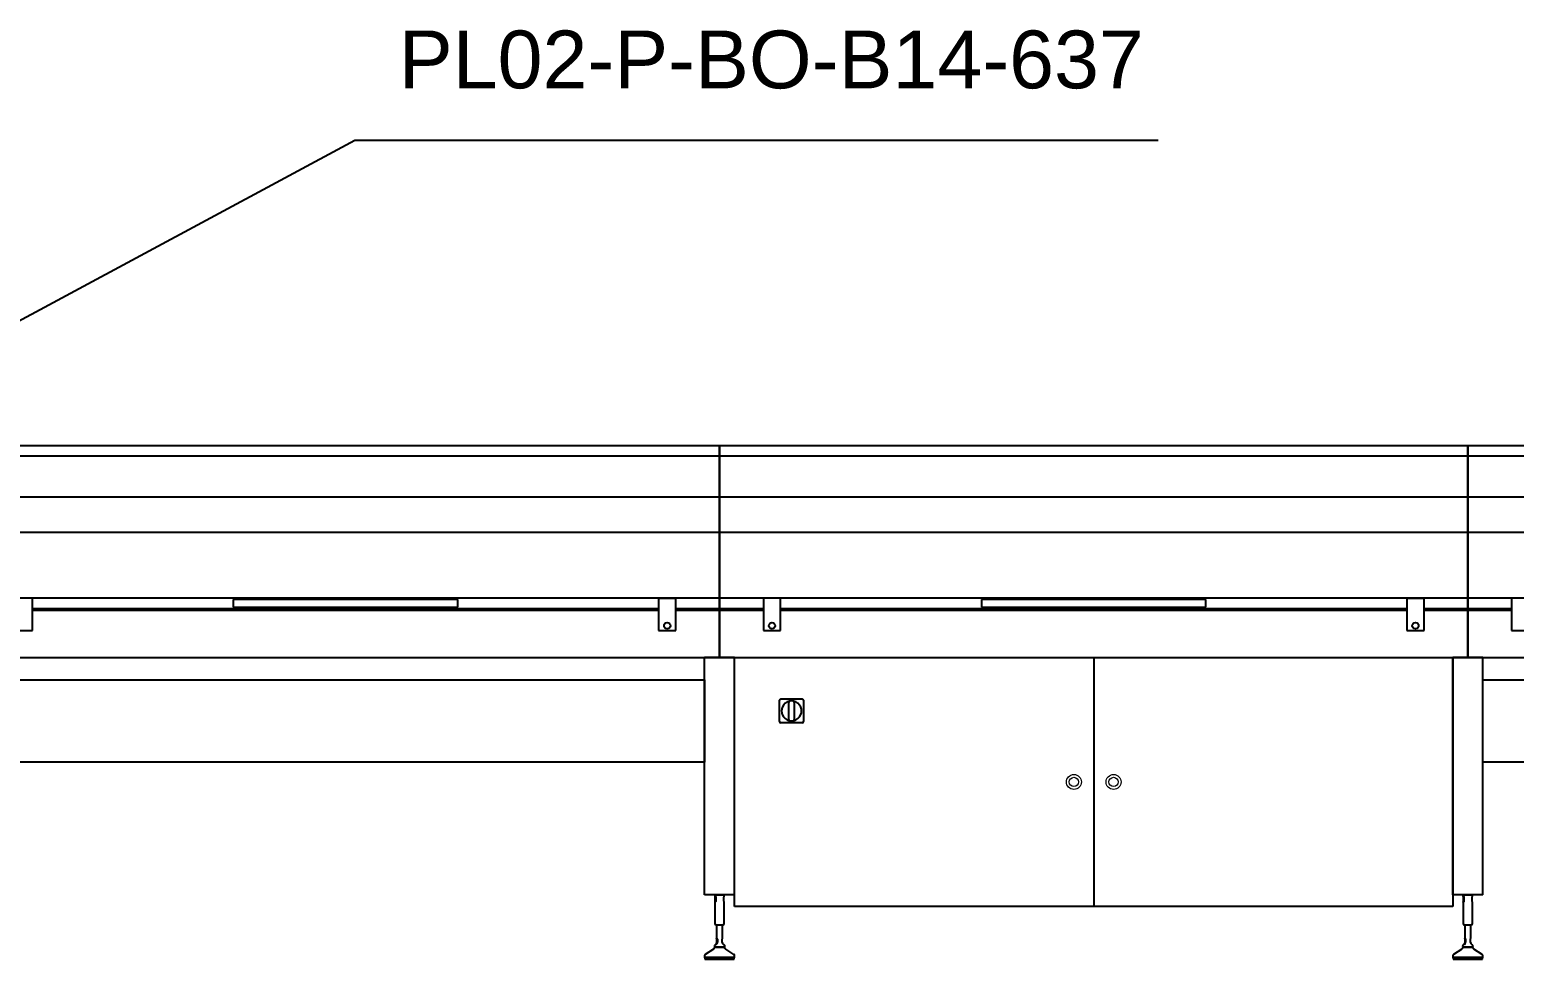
# Model space of a CAD drawing. Header units: millimetres. Extents: x 12318 to 17800, y 6541 to 10165.
# Drawn here: x 13489.8 to 13776.6, y 7271.9 to 7451.5 of the extents above; entities that cross this region are included whole.
import ezdxf

# ---------------------------------------------------------------- set-up
doc = ezdxf.new("R2010")
doc.units = ezdxf.units.MM
doc.layers.add('Equipment', color=123, linetype='Continuous')
doc.dimstyles.new('ISO-25', dxfattribs={"dimtxt": 2.5, "dimasz": 2.5, "dimexe": 1.25, "dimexo": 0.625, "dimtad": 1, "dimtxsty": 'Standard', "dimcen": 2.5, "dimadec": 0, "dimazin": 0, "dimtfac": 1, "dimtmove": 0, "dimatfit": 3, "dimfxl": 1, "dimarcsym": 0})

# ---------------------------------------------------------------- blocks, each defined once
blk = doc.blocks.new('A$Cbe2ee938')
at = {"layer": 'Equipment'}
for p, q in [((3000, 1372), (1000, 1372)), ((5000, 1372), (3000, 1372)), ((3000, 1372), (3000, 933.3)), ((3000, 933.3), (3000, 1372)), ((5000, 933.3), (5000, 1372)), ((7000, 1372), (5000, 1372)), ((5000, 1372), (5000, 933.3)), ((3000, 1344.4), (1000, 1344.4)), ((5000, 1344.4), (3000, 1344.4)), ((7000, 1344.4), (5000, 1344.4)), ((3000, 1235.4), (1000, 1235.4)), ((5000, 1235.4), (3000, 1235.4)), ((7000, 1235.4), (5000, 1235.4)), ((3000, 1140.4), (1000, 1140.4)), ((5000, 1140.4), (3000, 1140.4)), ((7000, 1140.4), (5000, 1140.4)), ((1163, 965.3), (1117, 965.3)), ((1163, 878.5), (1163, 965.3)), ((2300, 961.3), (1700, 961.3)), ((1700, 961.3), (1700, 941.3)), ((2300, 941.3), (2300, 961.3)), ((2883, 965.3), (2837, 965.3)), ((2837, 965.3), (2837, 878.5)), ((2883, 878.5), (2883, 965.3)), ((3163, 965.3), (3117, 965.3)), ((3117, 965.3), (3117, 878.5)), ((3163, 878.5), (3163, 965.3)), ((4300, 961.3), (3700, 961.3)), ((3700, 961.3), (3700, 941.3)), ((4300, 941.3), (4300, 961.3)), ((4883, 965.3), (4837, 965.3)), ((4837, 965.3), (4837, 878.5)), ((4883, 878.5), (4883, 965.3)), ((5163, 965.3), (5117, 965.3)), ((5117, 965.3), (5117, 878.5)), ((1163, 933.3), (2837, 933.3)), ((1700, 941.3), (2300, 941.3)), ((2883, 933.3), (3000, 933.3)), ((3000, 933.3), (2883, 933.3)), ((3000, 933.3), (3117, 933.3)), ((3117, 933.3), (3000, 933.3)), ((3000, 933.3), (3000, 807)), ((3000, 807), (3000, 933.3)), ((3163, 933.3), (4837, 933.3)), ((3700, 941.3), (4300, 941.3)), ((4883, 933.3), (5000, 933.3)), ((5000, 933.3), (4883, 933.3)), ((5000, 807), (5000, 933.3)), ((5000, 933.3), (5117, 933.3)), ((5117, 933.3), (5000, 933.3)), ((5000, 933.3), (5000, 807)), ((1117, 878.5), (1163, 878.5)), ((2837, 878.5), (2883, 878.5)), ((3117, 878.5), (3163, 878.5)), ((4837, 878.5), (4883, 878.5)), ((5117, 878.5), (5163, 878.5)), ((1000, 807), (3000, 807)), ((3000, 807), (5000, 807)), ((5000, 807), (7000, 807)), ((1040, 747), (2960, 747)), ((2960, 747), (2960, 527)), ((5040, 747), (6960, 747)), ((5040, 527), (5040, 747)), ((3160.3, 635.3), (3160.3, 692.2)), ((3163.8, 695.8), (3220.7, 695.8)), ((3185.2, 639.9), (3185.2, 687.6)), ((3199.4, 687.6), (3199.4, 639.9)), ((3224.3, 692.2), (3224.3, 635.3)), ((3220.7, 631.8), (3163.8, 631.8)), ((2960, 527), (1040, 527)), ((6960, 527), (5040, 527)), ((2987.9, 172), (3012.1, 172)), ((2987.9, 172), (3012.1, 172)), ((4987.9, 172), (5012.1, 172))]:
    blk.add_line(p, q, dxfattribs=at)
at = {"layer": 'Equipment', "linetype": 'Continuous', "lineweight": 25}
for p, q in [((1000, 966.3), (3000, 966.3)), ((2837, 965.3), (2883, 965.3)), ((3000, 966.3), (5000, 966.3)), ((4837, 965.3), (4883, 965.3)), ((5000, 966.3), (7000, 966.3)), ((2837, 936.3), (1163, 936.3)), ((1163, 933.3), (2837, 933.3)), ((3000, 936.3), (2883, 936.3)), ((3117, 936.3), (3000, 936.3)), ((4837, 936.3), (3163, 936.3)), ((3163, 933.3), (4837, 933.3)), ((5000, 936.3), (4883, 936.3)), ((5117, 936.3), (5000, 936.3)), ((2960, 172), (2960, 807)), ((3040, 807), (2960, 807)), ((2960, 172), (2960, 807)), ((3040, 807), (2960, 807)), ((3040, 172), (3040, 807)), ((3040, 172), (3040, 807)), ((4960, 172), (4960, 807)), ((5040, 807), (4960, 807)), ((5040, 172), (5040, 807)), ((3040, 172), (2960, 172)), ((3040, 172), (2960, 172)), ((2987.9, 172), (2987.6, 171.4)), ((2987.9, 172), (2987.6, 171.4)), ((2987.6, 171.4), (2987.6, 169.1)), ((2987.6, 171.4), (2987.6, 169.1)), ((2987.7, 169), (2987.7, 169.3)), ((2987.7, 169.3), (2988.2, 169.1)), ((2987.7, 169), (2987.7, 169.3)), ((2987.7, 169.3), (2988.2, 169.1)), ((2987.9, 168.2), (2987.7, 169)), ((2987.9, 168.2), (2987.7, 169)), ((2988.1, 167.3), (2987.9, 168.2)), ((2988.1, 167.3), (2987.9, 168.2)), ((2988.3, 166.4), (2988.1, 167.3)), ((2988.3, 166.4), (2988.1, 167.3)), ((2988.2, 169.1), (2988.8, 168.5)), ((2988.2, 169.1), (2988.8, 168.5)), ((2988.3, 165.5), (2988.3, 166.4)), ((2988.3, 165.5), (2988.3, 166.4)), ((2988.3, 156.5), (2988.3, 165.5)), ((2988.3, 156.5), (2988.3, 165.5)), ((2988.8, 168.5), (2989.4, 167.6)), ((2988.8, 168.5), (2989.4, 167.6)), ((2989.4, 167.6), (2989.7, 166.7)), ((2989.4, 167.6), (2989.7, 166.7)), ((2989.7, 166.7), (2989.8, 165.8)), ((2989.7, 166.7), (2989.8, 165.8)), ((2989.8, 165.8), (2989.8, 165.5)), ((2989.8, 165.8), (2989.8, 165.5)), ((2989.8, 165.5), (2989.8, 156.5)), ((2989.8, 165.5), (2989.8, 156.5)), ((3011.7, 166.4), (3011.9, 167.3)), ((3011.7, 166.4), (3011.9, 167.3)), ((3011.7, 165.5), (3011.7, 166.4)), ((3011.7, 165.5), (3011.7, 166.4)), ((3011.7, 156.5), (3011.7, 165.5)), ((3011.7, 156.5), (3011.7, 165.5)), ((3011.9, 167.3), (3012.1, 168.2)), ((3011.9, 167.3), (3012.1, 168.2)), ((3012.4, 171.4), (3012.1, 172)), ((3012.4, 171.4), (3012.1, 172)), ((3012.1, 168.2), (3012.3, 169)), ((3012.1, 168.2), (3012.3, 169)), ((3012.3, 169), (3012.3, 169.1)), ((3012.3, 169), (3012.3, 169.1)), ((3012.4, 169.1), (3012.4, 171.4)), ((3012.4, 169.1), (3012.4, 171.4)), ((5040, 172), (4960, 172)), ((4987.9, 172), (4987.6, 171.4)), ((4987.6, 171.4), (4987.6, 169.1)), ((4987.7, 169), (4987.7, 169.3)), ((4987.7, 169.3), (4988.2, 169.1)), ((4987.9, 168.2), (4987.7, 169)), ((4988.1, 167.3), (4987.9, 168.2)), ((4988.3, 166.4), (4988.1, 167.3)), ((4988.2, 169.1), (4988.8, 168.5)), ((4988.3, 165.5), (4988.3, 166.4)), ((4988.3, 156.5), (4988.3, 165.5)), ((4988.8, 168.5), (4989.4, 167.6)), ((4989.4, 167.6), (4989.7, 166.7)), ((4989.7, 166.7), (4989.8, 165.8)), ((4989.8, 165.8), (4989.8, 165.5)), ((4989.8, 165.5), (4989.8, 156.5)), ((5011.7, 166.4), (5011.9, 167.3)), ((5011.7, 165.5), (5011.7, 166.4)), ((5011.7, 156.5), (5011.7, 165.5)), ((5011.9, 167.3), (5012.1, 168.2)), ((5012.4, 171.4), (5012.1, 172)), ((5012.1, 168.2), (5012.3, 169)), ((5012.3, 169), (5012.3, 169.1)), ((5012.4, 169.1), (5012.4, 171.4)), ((2987.6, 152.9), (2987.8, 153.5)), ((2987.6, 152.9), (2987.8, 153.5)), ((2987.8, 152.7), (2987.6, 152.9)), ((2987.8, 152.7), (2987.6, 152.9)), ((2987.6, 152.8), (2987.6, 95.5)), ((2987.6, 152.8), (2987.6, 95.5)), ((2987.8, 153.5), (2988.1, 154.4)), ((2987.8, 153.5), (2988.1, 154.4)), ((2988.4, 153), (2987.8, 152.7)), ((2988.4, 153), (2987.8, 152.7)), ((2988.1, 154.4), (2988.3, 155.3)), ((2988.1, 154.4), (2988.3, 155.3)), ((2988.3, 156.2), (2988.3, 156.5)), ((2988.3, 156.2), (2988.3, 156.5)), ((2988.3, 155.3), (2988.3, 156.2)), ((2988.3, 155.3), (2988.3, 156.2)), ((2989, 153.8), (2988.4, 153)), ((2989, 153.8), (2988.4, 153)), ((2989.5, 154.7), (2989, 153.8)), ((2989.5, 154.7), (2989, 153.8)), ((2989.8, 155.6), (2989.5, 154.7)), ((2989.8, 155.6), (2989.5, 154.7)), ((2989.8, 156.5), (2989.8, 155.6)), ((2989.8, 156.5), (2989.8, 155.6)), ((3011.7, 156.2), (3011.7, 156.5)), ((3011.7, 156.2), (3011.7, 156.5)), ((3011.7, 155.3), (3011.7, 156.2)), ((3011.7, 155.3), (3011.7, 156.2)), ((3011.9, 154.4), (3011.7, 155.3)), ((3011.9, 154.4), (3011.7, 155.3)), ((3012.2, 153.5), (3011.9, 154.4)), ((3012.2, 153.5), (3011.9, 154.4)), ((3012.4, 152.9), (3012.2, 153.5)), ((3012.4, 152.9), (3012.2, 153.5)), ((3012.4, 152.8), (3012.4, 152.9)), ((3012.4, 152.8), (3012.4, 152.9)), ((3012.4, 95.5), (3012.4, 152.8)), ((3012.4, 95.5), (3012.4, 152.8)), ((4987.6, 152.9), (4987.8, 153.5)), ((4987.8, 152.7), (4987.6, 152.9)), ((4987.6, 152.8), (4987.6, 95.5)), ((4987.8, 153.5), (4988.1, 154.4)), ((4988.4, 153), (4987.8, 152.7)), ((4988.1, 154.4), (4988.3, 155.3)), ((4988.3, 156.2), (4988.3, 156.5)), ((4988.3, 155.3), (4988.3, 156.2)), ((4989, 153.8), (4988.4, 153)), ((4989.5, 154.7), (4989, 153.8)), ((4989.8, 155.6), (4989.5, 154.7)), ((4989.8, 156.5), (4989.8, 155.6)), ((5011.7, 156.2), (5011.7, 156.5)), ((5011.7, 155.3), (5011.7, 156.2)), ((5011.9, 154.4), (5011.7, 155.3)), ((5012.2, 153.5), (5011.9, 154.4)), ((5012.4, 152.9), (5012.2, 153.5)), ((5012.4, 152.8), (5012.4, 152.9)), ((5012.4, 95.5), (5012.4, 152.8)), ((2990.6, 92.5), (3009.4, 92.5)), ((2990.6, 92.5), (3009.4, 92.5)), ((2992, 92.5), (2992, 56.1)), ((2992, 92.5), (2992, 56.1)), ((3008, 56.1), (3008, 92.5)), ((3008, 56.1), (3008, 92.5)), ((4990.6, 92.5), (5009.4, 92.5)), ((4992, 92.5), (4992, 56.1)), ((5008, 56.1), (5008, 92.5)), ((2989.2, 39.6), (2989.6, 39.8)), ((2989.2, 39.6), (2989.6, 39.8)), ((2990.8, 39.8), (2990, 39.5)), ((2990.8, 39.8), (2990, 39.5)), ((2992.1, 55.9), (2992, 56.1)), ((2992, 56.1), (2992.3, 56.1)), ((2992.1, 55.9), (2992, 56.1)), ((2992, 56.1), (2992.3, 56.1)), ((2992.3, 55.3), (2992.1, 55.9)), ((2992.3, 55.3), (2992.1, 55.9)), ((2992.3, 56.1), (2992.9, 55.5)), ((2992.3, 56.1), (2992.9, 55.5)), ((2992.6, 54.5), (2992.3, 55.3)), ((2992.6, 54.5), (2992.3, 55.3)), ((2992.8, 53.4), (2992.6, 54.5)), ((2992.8, 53.4), (2992.6, 54.5)), ((2992.9, 52.2), (2992.8, 53.4)), ((2992.9, 52.2), (2992.8, 53.4)), ((2992.9, 55.5), (2993.5, 54.7)), ((2992.9, 55.5), (2993.5, 54.7)), ((2992.9, 45.9), (2992.9, 52.2)), ((2992.9, 45.9), (2992.9, 52.2)), ((2992.9, 45.2), (2992.9, 45.9)), ((2992.9, 45.2), (2992.9, 45.9)), ((2993.5, 54.7), (2994, 53.6)), ((2993.5, 54.7), (2994, 53.6)), ((2994, 53.6), (2994.2, 52.4)), ((2994, 53.6), (2994.2, 52.4)), ((2994.2, 52.4), (2994.2, 52.2)), ((2994.2, 52.4), (2994.2, 52.2)), ((2994.2, 52.2), (2994.2, 45.9)), ((2994.2, 52.2), (2994.2, 45.9)), ((2994.2, 45.2), (2994.2, 45.9)), ((2994.2, 45.2), (2994.2, 45.9)), ((3007.1, 52.2), (3007.2, 53.4)), ((3007.1, 52.2), (3007.2, 53.4)), ((3007.1, 45.9), (3007.1, 52.2)), ((3007.1, 45.9), (3007.1, 52.2)), ((3007.1, 45.2), (3007.1, 45.9)), ((3007.1, 45.2), (3007.1, 45.9)), ((3007.2, 53.4), (3007.4, 54.5)), ((3007.2, 53.4), (3007.4, 54.5)), ((3007.4, 54.5), (3007.7, 55.3)), ((3007.4, 54.5), (3007.7, 55.3)), ((3007.7, 55.3), (3007.9, 55.9)), ((3007.7, 55.3), (3007.9, 55.9)), ((3007.9, 55.9), (3008, 56.1)), ((3007.9, 55.9), (3008, 56.1)), ((4989.2, 39.6), (4989.6, 39.8)), ((4990.8, 39.8), (4990, 39.5)), ((4992.1, 55.9), (4992, 56.1)), ((4992, 56.1), (4992.3, 56.1)), ((4992.3, 55.3), (4992.1, 55.9)), ((4992.3, 56.1), (4992.9, 55.5)), ((4992.6, 54.5), (4992.3, 55.3)), ((4992.8, 53.4), (4992.6, 54.5)), ((4992.9, 52.2), (4992.8, 53.4)), ((4992.9, 55.5), (4993.5, 54.7)), ((4992.9, 45.9), (4992.9, 52.2)), ((4992.9, 45.2), (4992.9, 45.9)), ((4993.5, 54.7), (4994, 53.6)), ((4994, 53.6), (4994.2, 52.4)), ((4994.2, 52.4), (4994.2, 52.2)), ((4994.2, 52.2), (4994.2, 45.9)), ((4994.2, 45.2), (4994.2, 45.9)), ((5007.1, 52.2), (5007.2, 53.4)), ((5007.1, 45.9), (5007.1, 52.2)), ((5007.1, 45.2), (5007.1, 45.9)), ((5007.2, 53.4), (5007.4, 54.5)), ((5007.4, 54.5), (5007.7, 55.3)), ((5007.7, 55.3), (5007.9, 55.9)), ((5007.9, 55.9), (5008, 56.1)), ((2960, 9.8), (2959.7, 6)), ((2959.7, 6), (2960.8, 0)), ((2959.7, 6), (3040.2, 6)), ((2960, 9.8), (2959.7, 6)), ((2959.7, 6), (2960.8, 0)), ((2959.7, 6), (3040.2, 6)), ((2983.6, 27.1), (2961.8, 12.9)), ((2983.6, 27.1), (2961.8, 12.9)), ((2986, 35.8), (2986, 34.3)), ((2986, 35.8), (2986, 34.3)), ((2988.6, 39.4), (2987.1, 38.1)), ((2988.6, 39.4), (2987.1, 38.1)), ((2987.1, 33.2), (3012.9, 33.2)), ((2987.1, 33.2), (3012.9, 33.2)), ((2987.2, 33.2), (2987.2, 33.2)), ((2987.2, 33.2), (2987.2, 33.2)), ((2988.1, 32.3), (3011.9, 32.3)), ((2988.1, 32.3), (3011.9, 32.3)), ((2989.2, 39.4), (2988.6, 39.3)), ((2988.6, 39.3), (2988.8, 39.4)), ((2989.2, 39.4), (2988.6, 39.3)), ((2988.6, 39.3), (2988.8, 39.4)), ((2988.8, 39.4), (2989.2, 39.6)), ((2988.8, 39.4), (2989.2, 39.6)), ((2990, 39.5), (2989.2, 39.4)), ((2990, 39.5), (2989.2, 39.4)), ((3012.9, 38.1), (3011.4, 39.4)), ((3012.9, 38.1), (3011.4, 39.4)), ((3012.7, 33.2), (3012.7, 33.2)), ((3012.7, 33.2), (3012.7, 33.2)), ((3014, 34.3), (3014, 35.8)), ((3014, 34.3), (3014, 35.8)), ((3038.2, 12.9), (3016.4, 27.1)), ((3038.2, 12.9), (3016.4, 27.1)), ((3039.2, 0), (3040.2, 6)), ((3039.2, 0), (3040.2, 6)), ((3040.2, 6), (3040, 9.8)), ((3040.2, 6), (3040, 9.8)), ((4960, 9.8), (4959.8, 6)), ((4959.8, 6), (4960.8, 0)), ((4959.8, 6), (5040.2, 6)), ((4983.6, 27.1), (4961.8, 12.9)), ((4986, 35.8), (4986, 34.3)), ((4988.6, 39.4), (4987.1, 38.1)), ((4987.1, 33.2), (5012.9, 33.2)), ((4987.2, 33.2), (4987.2, 33.2)), ((4988.1, 32.3), (5011.9, 32.3)), ((4989.2, 39.4), (4988.6, 39.3)), ((4988.6, 39.3), (4988.8, 39.4)), ((4988.8, 39.4), (4989.2, 39.6)), ((4990, 39.5), (4989.2, 39.4)), ((5012.9, 38.1), (5011.4, 39.4)), ((5012.8, 33.2), (5012.8, 33.2)), ((5014, 34.3), (5014, 35.8)), ((5038.2, 12.9), (5016.4, 27.1)), ((5039.2, 0), (5040.2, 6)), ((5040.2, 6), (5040, 9.8)), ((2960.8, 0), (3039.2, 0)), ((2960.8, 0), (3039.2, 0)), ((4960.8, 0), (5039.2, 0))]:
    blk.add_line(p, q, dxfattribs=at)
at = {"layer": 'Equipment', "ltscale": 0.3}
for p, q in [((3040, 141.4), (3040, 807)), ((3040, 807), (4960, 807)), ((4000, 806.4), (4000, 141.4)), ((4960, 807), (4960, 141.4)), ((4960, 141.4), (3040, 141.4))]:
    blk.add_line(p, q, dxfattribs=at)
at = {"layer": 'Equipment', "linetype": 'Continuous', "lineweight": 25}
for centre in [(2860, 891.5), (3140, 891.5), (4860, 891.5)]:
    blk.add_circle(centre, 8.5, dxfattribs=at)
at = {"layer": 'Equipment', "linetype": 'Continuous', "lineweight": 15}
for centre, radius in [((3947, 473.9), 20), ((3947, 473.9), 12.5), ((4053, 473.9), 20), ((4053, 473.9), 12.5)]:
    blk.add_circle(centre, radius, dxfattribs=at)
at = {"layer": 'Equipment'}
for centre, radius, start, end in [((3163.8, 692.2), 3.56, 90, 180), ((3192.3, 663.8), 26.7, 101.2495, 158.9629), ((3187.5, 687.6), 2.37, 101.2518, 180), ((3192.3, 663.8), 26.7, 78.7482, 101.2518), ((3197, 687.6), 2.37, 0, 78.7482), ((3192.3, 663.8), 26.7, 21.2669, 78.7445), ((3220.7, 692.2), 3.56, 0, 90), ((3163.8, 635.3), 3.56, 180, 270), ((3192.3, 663.8), 26.7, 158.9605, 201.0395), ((3192.3, 663.8), 26.7, 201.043, 258.7446), ((3187.5, 639.9), 2.37, 180, 258.7482), ((3192.3, 663.8), 26.7, 258.7482, 281.2518), ((3192.3, 663.8), 26.7, 281.2583, 338.7304), ((3197, 639.9), 2.37, 281.2518, 0), ((3192.3, 663.8), 26.7, 338.7368, 21.2632), ((3220.7, 635.3), 3.56, 270, 0)]:
    blk.add_arc(centre, radius, start, end, dxfattribs=at)
at = {"layer": 'Equipment', "linetype": 'Continuous', "lineweight": 25}
for centre, radius, start, end in [((2990.6, 95.5), 3, 180, 270), ((2990.6, 95.5), 3, 180, 270), ((3009.4, 95.5), 3, 270, 0), ((3009.4, 95.5), 3, 270, 0), ((4990.6, 95.5), 3, 180, 270), ((5009.4, 95.5), 3, 270, 0), ((2986.6, 45.4), 6.36, 298.4822, 358.288), ((2986.6, 45.4), 6.36, 298.4822, 358.288), ((2988.4, 45), 5.73, 294.2101, 1.6851), ((2988.4, 45), 5.73, 294.2101, 1.6851), ((3013.4, 45.4), 6.36, 181.7127, 241.5162), ((3013.4, 45.4), 6.36, 181.7127, 241.5162), ((3013.6, 45.3), 6.34, 239.2586, 248.6865), ((3013.6, 45.3), 6.34, 239.2586, 248.6865), ((4986.6, 45.4), 6.36, 298.4822, 358.288), ((4988.4, 45), 5.73, 294.2101, 1.6851), ((5013.4, 45.4), 6.36, 181.7127, 241.5162), ((5013.6, 45.3), 6.34, 239.2586, 248.6865), ((2964, 9.6), 4, 122.9902, 176.1605), ((2964, 9.6), 4, 122.9902, 176.1605), ((2981.4, 30.4), 4, 302.9902, 329.299), ((2981.4, 30.4), 4, 302.9902, 329.299), ((2997.8, 21.1), 14.8, 130.6092, 150.4404), ((2997.8, 21.1), 14.8, 130.6092, 150.4404), ((2989, 35.8), 3, 130, 180), ((2989, 35.8), 3, 130, 180), ((2987.1, 34.3), 1.1, 180, 270), ((2987.1, 34.3), 1.1, 180, 270), ((2988.1, 33.2), 0.875, 180, 270), ((2988.1, 33.2), 0.875, 180, 270), ((3011.9, 33.2), 0.875, 270, 0), ((3011.9, 33.2), 0.875, 270, 0), ((3001.4, 20.7), 15.7, 29.4773, 47.929), ((3001.4, 20.7), 15.7, 29.4773, 47.929), ((3011, 35.8), 3, 0, 50), ((3011, 35.8), 3, 0, 50), ((3012.9, 34.3), 1.1, 270, 0), ((3012.9, 34.3), 1.1, 270, 0), ((3018.6, 30.4), 4, 210.701, 237.0098), ((3018.6, 30.4), 4, 210.701, 237.0098), ((3036, 9.6), 4, 3.8395, 57.0098), ((3036, 9.6), 4, 3.8395, 57.0098), ((4964, 9.6), 4, 122.9902, 176.1605), ((4981.4, 30.4), 4, 302.9902, 329.299), ((4997.8, 21.1), 14.8, 130.6092, 150.4404), ((4989, 35.8), 3, 130, 180), ((4987.1, 34.3), 1.1, 180, 270), ((4988.1, 33.2), 0.875, 180, 270), ((5011.9, 33.2), 0.875, 270, 0), ((5001.4, 20.7), 15.7, 29.4773, 47.929), ((5011, 35.8), 3, 0, 50), ((5012.9, 34.3), 1.1, 270, 0), ((5018.6, 30.4), 4, 210.701, 237.0098), ((5036, 9.6), 4, 3.8395, 57.0098)]:
    blk.add_arc(centre, radius, start, end, dxfattribs=at)

msp = doc.modelspace()

# ---------------------------------------------------------------- block references
at = {"xscale": 0.072267749473635, "yscale": 0.072267749473635, "zscale": 0.072267749473635}
msp.add_blockref('A$Cbe2ee938', (13406.29, 7271.94), dxfattribs=at)

# ---------------------------------------------------------------- texts
at = {"insert": (13561.13, 7451.32), "char_height": 11.1664, "width": 777.1843, "attachment_point": 1}
msp.add_mtext('{\\fArial|b0|i0|c0|p34;PL02-P-BO-B14-637}', dxfattribs=at)

# ---------------------------------------------------------------- leaders
at = {"linetype": 'Continuous', "lineweight": -3}
msp.add_leader([(13442.72, 7371.09), (13552.65, 7430.12), (13707.82, 7430.12)], dimstyle='ISO-25', override={"dimscale": 10, "dimtad": 0}, dxfattribs=at)

doc.saveas('drawing.dxf')
